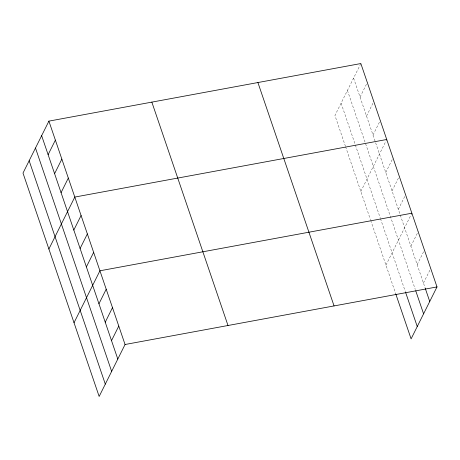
<?xml version="1.0" encoding="UTF-8"?>
<svg xmlns="http://www.w3.org/2000/svg" width="460" height="460" viewBox="0 0 460 460"><rect width="100%" height="100%" fill="white"/><g stroke="black" fill="none" stroke-linecap="round" stroke-linejoin="round"><path stroke-width="0.34" stroke-dasharray="2.3 1.72" d="M360.847 63.543L334.943 115.495L345.345 146.01M360.059 97.089L367.316 82.53M366.534 116.075L373.79 101.516M373.002 135.067L380.265 120.503M360.835 191.446L386.739 139.489M385.762 172.483L393.018 157.918M392.041 190.911L399.303 176.347M398.325 209.34L405.588 194.775M385.963 265.161L411.867 213.21M410.889 246.198L418.151 231.639M417.174 264.627L424.436 250.067M423.459 283.055L430.715 268.496M353.585 78.102L425.253 288.322M347.432 90.442L415.288 289.472M341.096 103.155L380.224 217.936M380.449 218.598L405.358 291.657M345.575 146.688L370.484 219.748M370.708 220.403L395.836 294.124"/><path stroke-width="0.69" d="M48.904 121.124L23 173.075L99.153 396.457L125.057 344.505L48.904 121.124L360.847 63.543L437 286.925L411.096 338.876L395.836 294.124M48.116 154.669L55.378 140.11M54.59 173.661L61.847 159.097M61.065 192.648L68.321 178.083M48.892 249.027L74.796 197.07L386.739 139.489M73.818 230.063L81.081 215.498M80.103 248.492L87.36 233.933M86.382 266.921L93.644 252.362M74.025 322.742L99.929 270.79L411.867 213.21M98.952 303.778L106.208 289.219M105.231 322.207L112.493 307.648M111.515 340.636L118.778 326.077M125.057 344.505L437 286.925M425.253 288.322L429.738 301.484M415.736 290.789L423.585 313.823M405.582 292.313L417.249 326.537M257.905 82.541L334.058 305.923M151.846 102.12L227.999 325.502M41.642 135.683L117.8 359.065M35.489 148.022L111.648 371.404M29.152 160.736L105.305 384.117"/></g></svg>
